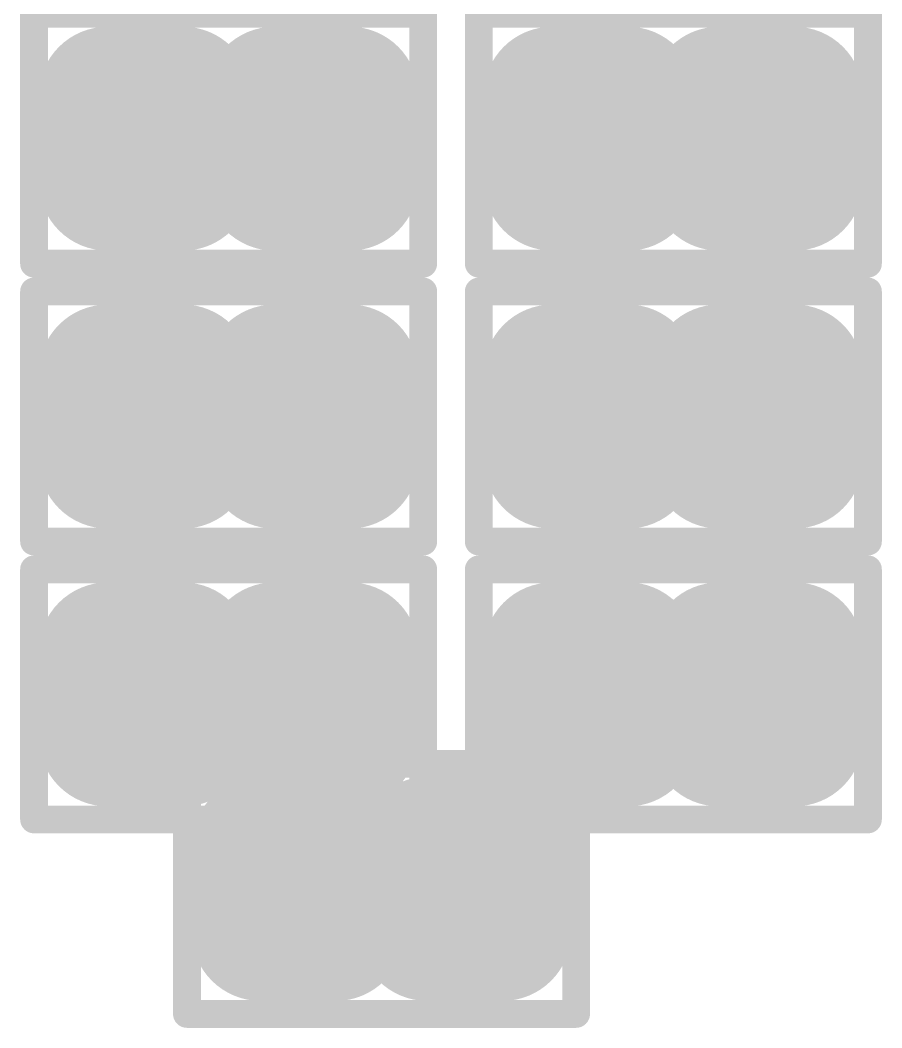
# Model space of a CAD drawing. Header units: millimetres. Extents: x 169 to 355, y 129 to 253.
# Drawn here: x 191.35 to 192.9, y 148.75 to 150.563 of the extents above; entities that cross this region are included whole.
import ezdxf

# ---------------------------------------------------------------- set-up
doc = ezdxf.new("R2010")
doc.units = ezdxf.units.MM
for name, color, linetype in [('BottomLayer', 5, 'Continuous'), ('BottomPaste', 16, 'Continuous'), ('BottomSolder', 6, 'Continuous'), ('Mechanical1', 6, 'Continuous'), ('Mechanical15', 56, 'Continuous'), ('TopLayer', 1, 'Continuous'), ('TopPaste', 8, 'Continuous'), ('TopSolder', 216, 'Continuous')]:
    doc.layers.add(name, color=color, linetype=linetype)

# ---------------------------------------------------------------- blocks, each defined once
blk = doc.blocks.new('R01005_B_456')
at = {"layer": 'BottomLayer', "const_width": 0.0225}
for points in [[(-0.2287, 0.0775, 1), (-0.2063, 0.0775, 1)], [(-0.0937, 0.0775, 1), (-0.0712, 0.0775, 1)], [(0.0712, 0.0775, 1), (0.0937, 0.0775, 1)], [(0.2063, 0.0775, 1), (0.2287, 0.0775, 1)], [(-0.2287, -0.0775, 1), (-0.2063, -0.0775, 1)], [(-0.0937, -0.0775, 1), (-0.0712, -0.0775, 1)], [(0.0712, -0.0775, 1), (0.0937, -0.0775, 1)], [(0.2063, -0.0775, 1), (0.2287, -0.0775, 1)]]:
    blk.add_lwpolyline(points, format="xyb", close=True, dxfattribs=at)
at = {"layer": 'BottomLayer'}
for points in [[(-0.0825, -0.1), (-0.0825, 0.1), (-0.2175, -0.1), (-0.2175, 0.1)], [(0.2175, -0.1), (0.2175, 0.1), (0.0825, -0.1), (0.0825, 0.1)], [(-0.06, -0.0775), (-0.06, 0.0775), (-0.24, -0.0775), (-0.24, 0.0775)], [(0.24, -0.0775), (0.24, 0.0775), (0.06, -0.0775), (0.06, 0.0775)]]:
    blk.add_solid(points, dxfattribs=at)
at = {"layer": 'BottomPaste', "const_width": 0.0225}
for points in [[(-0.2287, 0.0775, 1), (-0.2063, 0.0775, 1)], [(-0.0937, 0.0775, 1), (-0.0712, 0.0775, 1)], [(0.0712, 0.0775, 1), (0.0937, 0.0775, 1)], [(0.2063, 0.0775, 1), (0.2287, 0.0775, 1)], [(-0.2287, -0.0775, 1), (-0.2063, -0.0775, 1)], [(-0.0937, -0.0775, 1), (-0.0712, -0.0775, 1)], [(0.0712, -0.0775, 1), (0.0937, -0.0775, 1)], [(0.2063, -0.0775, 1), (0.2287, -0.0775, 1)]]:
    blk.add_lwpolyline(points, format="xyb", close=True, dxfattribs=at)
at = {"layer": 'BottomPaste'}
for points in [[(-0.0825, -0.1), (-0.0825, 0.1), (-0.2175, -0.1), (-0.2175, 0.1)], [(0.2175, -0.1), (0.2175, 0.1), (0.0825, -0.1), (0.0825, 0.1)], [(-0.06, -0.0775), (-0.06, 0.0775), (-0.24, -0.0775), (-0.24, 0.0775)], [(0.24, -0.0775), (0.24, 0.0775), (0.06, -0.0775), (0.06, 0.0775)]]:
    blk.add_solid(points, dxfattribs=at)
at = {"layer": 'BottomSolder', "const_width": 0.1241}
for points in [[(-0.2795, 0.0775, 1), (-0.1555, 0.0775, 1)], [(-0.1445, 0.0775, 1), (-0.0204, 0.0775, 1)], [(0.0204, 0.0775, 1), (0.1445, 0.0775, 1)], [(0.1555, 0.0775, 1), (0.2795, 0.0775, 1)], [(-0.2795, -0.0775, 1), (-0.1555, -0.0775, 1)], [(-0.1445, -0.0775, 1), (-0.0204, -0.0775, 1)], [(0.0204, -0.0775, 1), (0.1445, -0.0775, 1)], [(0.1555, -0.0775, 1), (0.2795, -0.0775, 1)]]:
    blk.add_lwpolyline(points, format="xyb", close=True, dxfattribs=at)
at = {"layer": 'BottomSolder'}
for points in [[(-0.0825, -0.2016), (-0.0825, 0.2016), (-0.2175, -0.2016), (-0.2175, 0.2016)], [(0.2175, -0.2016), (0.2175, 0.2016), (0.0825, -0.2016), (0.0825, 0.2016)], [(0.0416, -0.0775), (0.0416, 0.0775), (-0.3416, -0.0775), (-0.3416, 0.0775)], [(0.3416, -0.0775), (0.3416, 0.0775), (-0.0416, -0.0775), (-0.0416, 0.0775)]]:
    blk.add_solid(points, dxfattribs=at)
at = {"layer": 'Mechanical1', "const_width": 0.05}
for points in [[(-0.1999, 0.0999), (-0.1999, -0.1001)], [(0.2001, 0.0999), (-0.1999, 0.0999)], [(0.2001, 0.0999), (0.2001, -0.1001)], [(0.2001, -0.1001), (-0.1999, -0.1001)]]:
    blk.add_lwpolyline(points, dxfattribs=at)
at = {"layer": 'Mechanical1', "const_width": 0.025}
for points in [[(-0.2124, 0.0999, 1), (-0.1874, 0.0999, 1)], [(-0.2124, 0.0999, 1), (-0.1874, 0.0999, 1)], [(0.1876, 0.0999, 1), (0.2126, 0.0999, 1)], [(0.1876, 0.0999, 1), (0.2126, 0.0999, 1)], [(-0.2124, -0.1001, 1), (-0.1874, -0.1001, 1)], [(-0.2124, -0.1001, 1), (-0.1874, -0.1001, 1)], [(0.1876, -0.1001, 1), (0.2126, -0.1001, 1)], [(0.1876, -0.1001, 1), (0.2126, -0.1001, 1)]]:
    blk.add_lwpolyline(points, format="xyb", close=True, dxfattribs=at)
at = {"layer": 'Mechanical15', "const_width": 0.05}
for points in [[(-0.35, 0.225), (-0.35, -0.225)], [(0.35, 0.225), (-0.35, 0.225)], [(0.35, 0.225), (0.35, -0.225)], [(0, 0.125), (0, -0.125)], [(0.15, 0), (-0.15, 0)], [(0.35, -0.225), (-0.35, -0.225)]]:
    blk.add_lwpolyline(points, dxfattribs=at)
at = {"layer": 'Mechanical15', "const_width": 0.025}
for points in [[(-0.3625, 0.225, 1), (-0.3375, 0.225, 1)], [(-0.3625, 0.225, 1), (-0.3375, 0.225, 1)], [(0.3375, 0.225, 1), (0.3625, 0.225, 1)], [(0.3375, 0.225, 1), (0.3625, 0.225, 1)], [(-0.0125, 0.125, 1), (0.0125, 0.125, 1)], [(-0.1625, 0, 1), (-0.1375, 0, 1)], [(0.1375, 0, 1), (0.1625, 0, 1)], [(-0.0125, -0.125, 1), (0.0125, -0.125, 1)], [(-0.3625, -0.225, 1), (-0.3375, -0.225, 1)], [(-0.3625, -0.225, 1), (-0.3375, -0.225, 1)], [(0.3375, -0.225, 1), (0.3625, -0.225, 1)], [(0.3375, -0.225, 1), (0.3625, -0.225, 1)]]:
    blk.add_lwpolyline(points, format="xyb", close=True, dxfattribs=at)
blk = doc.blocks.new('R01005_B_466')
at = {"layer": 'BottomLayer', "const_width": 0.0225}
for points in [[(-0.2287, 0.0775, 1), (-0.2063, 0.0775, 1)], [(-0.0937, 0.0775, 1), (-0.0712, 0.0775, 1)], [(0.0712, 0.0775, 1), (0.0937, 0.0775, 1)], [(0.2063, 0.0775, 1), (0.2287, 0.0775, 1)], [(-0.2287, -0.0775, 1), (-0.2063, -0.0775, 1)], [(-0.0937, -0.0775, 1), (-0.0712, -0.0775, 1)], [(0.0712, -0.0775, 1), (0.0937, -0.0775, 1)], [(0.2063, -0.0775, 1), (0.2287, -0.0775, 1)]]:
    blk.add_lwpolyline(points, format="xyb", close=True, dxfattribs=at)
at = {"layer": 'BottomLayer'}
for points in [[(-0.0825, -0.1), (-0.0825, 0.1), (-0.2175, -0.1), (-0.2175, 0.1)], [(0.2175, -0.1), (0.2175, 0.1), (0.0825, -0.1), (0.0825, 0.1)], [(-0.06, -0.0775), (-0.06, 0.0775), (-0.24, -0.0775), (-0.24, 0.0775)], [(0.24, -0.0775), (0.24, 0.0775), (0.06, -0.0775), (0.06, 0.0775)]]:
    blk.add_solid(points, dxfattribs=at)
at = {"layer": 'BottomPaste', "const_width": 0.0225}
for points in [[(-0.2287, 0.0775, 1), (-0.2063, 0.0775, 1)], [(-0.0937, 0.0775, 1), (-0.0712, 0.0775, 1)], [(0.0712, 0.0775, 1), (0.0937, 0.0775, 1)], [(0.2063, 0.0775, 1), (0.2287, 0.0775, 1)], [(-0.2287, -0.0775, 1), (-0.2063, -0.0775, 1)], [(-0.0937, -0.0775, 1), (-0.0712, -0.0775, 1)], [(0.0712, -0.0775, 1), (0.0937, -0.0775, 1)], [(0.2063, -0.0775, 1), (0.2287, -0.0775, 1)]]:
    blk.add_lwpolyline(points, format="xyb", close=True, dxfattribs=at)
at = {"layer": 'BottomPaste'}
for points in [[(-0.0825, -0.1), (-0.0825, 0.1), (-0.2175, -0.1), (-0.2175, 0.1)], [(0.2175, -0.1), (0.2175, 0.1), (0.0825, -0.1), (0.0825, 0.1)], [(-0.06, -0.0775), (-0.06, 0.0775), (-0.24, -0.0775), (-0.24, 0.0775)], [(0.24, -0.0775), (0.24, 0.0775), (0.06, -0.0775), (0.06, 0.0775)]]:
    blk.add_solid(points, dxfattribs=at)
at = {"layer": 'BottomSolder', "const_width": 0.1241}
for points in [[(-0.2795, 0.0775, 1), (-0.1555, 0.0775, 1)], [(-0.1445, 0.0775, 1), (-0.0204, 0.0775, 1)], [(0.0204, 0.0775, 1), (0.1445, 0.0775, 1)], [(0.1555, 0.0775, 1), (0.2795, 0.0775, 1)], [(-0.2795, -0.0775, 1), (-0.1555, -0.0775, 1)], [(-0.1445, -0.0775, 1), (-0.0204, -0.0775, 1)], [(0.0204, -0.0775, 1), (0.1445, -0.0775, 1)], [(0.1555, -0.0775, 1), (0.2795, -0.0775, 1)]]:
    blk.add_lwpolyline(points, format="xyb", close=True, dxfattribs=at)
at = {"layer": 'BottomSolder'}
for points in [[(-0.0825, -0.2016), (-0.0825, 0.2016), (-0.2175, -0.2016), (-0.2175, 0.2016)], [(0.2175, -0.2016), (0.2175, 0.2016), (0.0825, -0.2016), (0.0825, 0.2016)], [(0.0416, -0.0775), (0.0416, 0.0775), (-0.3416, -0.0775), (-0.3416, 0.0775)], [(0.3416, -0.0775), (0.3416, 0.0775), (-0.0416, -0.0775), (-0.0416, 0.0775)]]:
    blk.add_solid(points, dxfattribs=at)
at = {"layer": 'Mechanical1', "const_width": 0.05}
for points in [[(-0.1999, 0.0999), (-0.1999, -0.1001)], [(0.2001, 0.0999), (-0.1999, 0.0999)], [(0.2001, 0.0999), (0.2001, -0.1001)], [(0.2001, -0.1001), (-0.1999, -0.1001)]]:
    blk.add_lwpolyline(points, dxfattribs=at)
at = {"layer": 'Mechanical1', "const_width": 0.025}
for points in [[(-0.2124, 0.0999, 1), (-0.1874, 0.0999, 1)], [(-0.2124, 0.0999, 1), (-0.1874, 0.0999, 1)], [(0.1876, 0.0999, 1), (0.2126, 0.0999, 1)], [(0.1876, 0.0999, 1), (0.2126, 0.0999, 1)], [(-0.2124, -0.1001, 1), (-0.1874, -0.1001, 1)], [(-0.2124, -0.1001, 1), (-0.1874, -0.1001, 1)], [(0.1876, -0.1001, 1), (0.2126, -0.1001, 1)], [(0.1876, -0.1001, 1), (0.2126, -0.1001, 1)]]:
    blk.add_lwpolyline(points, format="xyb", close=True, dxfattribs=at)
at = {"layer": 'Mechanical15', "const_width": 0.05}
for points in [[(-0.35, 0.225), (-0.35, -0.225)], [(0.35, 0.225), (-0.35, 0.225)], [(0.35, 0.225), (0.35, -0.225)], [(0, 0.125), (0, -0.125)], [(0.15, 0), (-0.15, 0)], [(0.35, -0.225), (-0.35, -0.225)]]:
    blk.add_lwpolyline(points, dxfattribs=at)
at = {"layer": 'Mechanical15', "const_width": 0.025}
for points in [[(-0.3625, 0.225, 1), (-0.3375, 0.225, 1)], [(-0.3625, 0.225, 1), (-0.3375, 0.225, 1)], [(0.3375, 0.225, 1), (0.3625, 0.225, 1)], [(0.3375, 0.225, 1), (0.3625, 0.225, 1)], [(-0.0125, 0.125, 1), (0.0125, 0.125, 1)], [(-0.1625, 0, 1), (-0.1375, 0, 1)], [(0.1375, 0, 1), (0.1625, 0, 1)], [(-0.0125, -0.125, 1), (0.0125, -0.125, 1)], [(-0.3625, -0.225, 1), (-0.3375, -0.225, 1)], [(-0.3625, -0.225, 1), (-0.3375, -0.225, 1)], [(0.3375, -0.225, 1), (0.3625, -0.225, 1)], [(0.3375, -0.225, 1), (0.3625, -0.225, 1)]]:
    blk.add_lwpolyline(points, format="xyb", close=True, dxfattribs=at)
blk = doc.blocks.new('R01005_B_473')
at = {"layer": 'BottomLayer', "const_width": 0.0225}
for points in [[(-0.2287, 0.0775, 1), (-0.2063, 0.0775, 1)], [(-0.0937, 0.0775, 1), (-0.0712, 0.0775, 1)], [(0.0712, 0.0775, 1), (0.0937, 0.0775, 1)], [(0.2063, 0.0775, 1), (0.2287, 0.0775, 1)], [(-0.2287, -0.0775, 1), (-0.2063, -0.0775, 1)], [(-0.0937, -0.0775, 1), (-0.0712, -0.0775, 1)], [(0.0712, -0.0775, 1), (0.0937, -0.0775, 1)], [(0.2063, -0.0775, 1), (0.2287, -0.0775, 1)]]:
    blk.add_lwpolyline(points, format="xyb", close=True, dxfattribs=at)
at = {"layer": 'BottomLayer'}
for points in [[(-0.0825, -0.1), (-0.0825, 0.1), (-0.2175, -0.1), (-0.2175, 0.1)], [(0.2175, -0.1), (0.2175, 0.1), (0.0825, -0.1), (0.0825, 0.1)], [(-0.06, -0.0775), (-0.06, 0.0775), (-0.24, -0.0775), (-0.24, 0.0775)], [(0.24, -0.0775), (0.24, 0.0775), (0.06, -0.0775), (0.06, 0.0775)]]:
    blk.add_solid(points, dxfattribs=at)
at = {"layer": 'BottomPaste', "const_width": 0.0225}
for points in [[(-0.2287, 0.0775, 1), (-0.2063, 0.0775, 1)], [(-0.0937, 0.0775, 1), (-0.0712, 0.0775, 1)], [(0.0712, 0.0775, 1), (0.0937, 0.0775, 1)], [(0.2063, 0.0775, 1), (0.2287, 0.0775, 1)], [(-0.2287, -0.0775, 1), (-0.2063, -0.0775, 1)], [(-0.0937, -0.0775, 1), (-0.0712, -0.0775, 1)], [(0.0712, -0.0775, 1), (0.0937, -0.0775, 1)], [(0.2063, -0.0775, 1), (0.2287, -0.0775, 1)]]:
    blk.add_lwpolyline(points, format="xyb", close=True, dxfattribs=at)
at = {"layer": 'BottomPaste'}
for points in [[(-0.0825, -0.1), (-0.0825, 0.1), (-0.2175, -0.1), (-0.2175, 0.1)], [(0.2175, -0.1), (0.2175, 0.1), (0.0825, -0.1), (0.0825, 0.1)], [(-0.06, -0.0775), (-0.06, 0.0775), (-0.24, -0.0775), (-0.24, 0.0775)], [(0.24, -0.0775), (0.24, 0.0775), (0.06, -0.0775), (0.06, 0.0775)]]:
    blk.add_solid(points, dxfattribs=at)
at = {"layer": 'BottomSolder', "const_width": 0.1241}
for points in [[(-0.2795, 0.0775, 1), (-0.1555, 0.0775, 1)], [(-0.1445, 0.0775, 1), (-0.0204, 0.0775, 1)], [(0.0204, 0.0775, 1), (0.1445, 0.0775, 1)], [(0.1555, 0.0775, 1), (0.2795, 0.0775, 1)], [(-0.2795, -0.0775, 1), (-0.1555, -0.0775, 1)], [(-0.1445, -0.0775, 1), (-0.0204, -0.0775, 1)], [(0.0204, -0.0775, 1), (0.1445, -0.0775, 1)], [(0.1555, -0.0775, 1), (0.2795, -0.0775, 1)]]:
    blk.add_lwpolyline(points, format="xyb", close=True, dxfattribs=at)
at = {"layer": 'BottomSolder'}
for points in [[(-0.0825, -0.2016), (-0.0825, 0.2016), (-0.2175, -0.2016), (-0.2175, 0.2016)], [(0.2175, -0.2016), (0.2175, 0.2016), (0.0825, -0.2016), (0.0825, 0.2016)], [(0.0416, -0.0775), (0.0416, 0.0775), (-0.3416, -0.0775), (-0.3416, 0.0775)], [(0.3416, -0.0775), (0.3416, 0.0775), (-0.0416, -0.0775), (-0.0416, 0.0775)]]:
    blk.add_solid(points, dxfattribs=at)
at = {"layer": 'Mechanical1', "const_width": 0.05}
for points in [[(-0.1999, 0.0999), (-0.1999, -0.1001)], [(0.2001, 0.0999), (-0.1999, 0.0999)], [(0.2001, 0.0999), (0.2001, -0.1001)], [(0.2001, -0.1001), (-0.1999, -0.1001)]]:
    blk.add_lwpolyline(points, dxfattribs=at)
at = {"layer": 'Mechanical1', "const_width": 0.025}
for points in [[(-0.2124, 0.0999, 1), (-0.1874, 0.0999, 1)], [(-0.2124, 0.0999, 1), (-0.1874, 0.0999, 1)], [(0.1876, 0.0999, 1), (0.2126, 0.0999, 1)], [(0.1876, 0.0999, 1), (0.2126, 0.0999, 1)], [(-0.2124, -0.1001, 1), (-0.1874, -0.1001, 1)], [(-0.2124, -0.1001, 1), (-0.1874, -0.1001, 1)], [(0.1876, -0.1001, 1), (0.2126, -0.1001, 1)], [(0.1876, -0.1001, 1), (0.2126, -0.1001, 1)]]:
    blk.add_lwpolyline(points, format="xyb", close=True, dxfattribs=at)
at = {"layer": 'Mechanical15', "const_width": 0.05}
for points in [[(-0.35, 0.225), (-0.35, -0.225)], [(0.35, 0.225), (-0.35, 0.225)], [(0.35, 0.225), (0.35, -0.225)], [(0, 0.125), (0, -0.125)], [(0.15, 0), (-0.15, 0)], [(0.35, -0.225), (-0.35, -0.225)]]:
    blk.add_lwpolyline(points, dxfattribs=at)
at = {"layer": 'Mechanical15', "const_width": 0.025}
for points in [[(-0.3625, 0.225, 1), (-0.3375, 0.225, 1)], [(-0.3625, 0.225, 1), (-0.3375, 0.225, 1)], [(0.3375, 0.225, 1), (0.3625, 0.225, 1)], [(0.3375, 0.225, 1), (0.3625, 0.225, 1)], [(-0.0125, 0.125, 1), (0.0125, 0.125, 1)], [(-0.1625, 0, 1), (-0.1375, 0, 1)], [(0.1375, 0, 1), (0.1625, 0, 1)], [(-0.0125, -0.125, 1), (0.0125, -0.125, 1)], [(-0.3625, -0.225, 1), (-0.3375, -0.225, 1)], [(-0.3625, -0.225, 1), (-0.3375, -0.225, 1)], [(0.3375, -0.225, 1), (0.3625, -0.225, 1)], [(0.3375, -0.225, 1), (0.3625, -0.225, 1)]]:
    blk.add_lwpolyline(points, format="xyb", close=True, dxfattribs=at)
blk = doc.blocks.new('R01005_B_474')
at = {"layer": 'BottomLayer', "const_width": 0.0225}
for points in [[(-0.2287, 0.0775, 1), (-0.2063, 0.0775, 1)], [(-0.0937, 0.0775, 1), (-0.0712, 0.0775, 1)], [(0.0712, 0.0775, 1), (0.0937, 0.0775, 1)], [(0.2063, 0.0775, 1), (0.2287, 0.0775, 1)], [(-0.2287, -0.0775, 1), (-0.2063, -0.0775, 1)], [(-0.0937, -0.0775, 1), (-0.0712, -0.0775, 1)], [(0.0712, -0.0775, 1), (0.0937, -0.0775, 1)], [(0.2063, -0.0775, 1), (0.2287, -0.0775, 1)]]:
    blk.add_lwpolyline(points, format="xyb", close=True, dxfattribs=at)
at = {"layer": 'BottomLayer'}
for points in [[(-0.0825, -0.1), (-0.0825, 0.1), (-0.2175, -0.1), (-0.2175, 0.1)], [(0.2175, -0.1), (0.2175, 0.1), (0.0825, -0.1), (0.0825, 0.1)], [(-0.06, -0.0775), (-0.06, 0.0775), (-0.24, -0.0775), (-0.24, 0.0775)], [(0.24, -0.0775), (0.24, 0.0775), (0.06, -0.0775), (0.06, 0.0775)]]:
    blk.add_solid(points, dxfattribs=at)
at = {"layer": 'BottomPaste', "const_width": 0.0225}
for points in [[(-0.2287, 0.0775, 1), (-0.2063, 0.0775, 1)], [(-0.0937, 0.0775, 1), (-0.0712, 0.0775, 1)], [(0.0712, 0.0775, 1), (0.0937, 0.0775, 1)], [(0.2063, 0.0775, 1), (0.2287, 0.0775, 1)], [(-0.2287, -0.0775, 1), (-0.2063, -0.0775, 1)], [(-0.0937, -0.0775, 1), (-0.0712, -0.0775, 1)], [(0.0712, -0.0775, 1), (0.0937, -0.0775, 1)], [(0.2063, -0.0775, 1), (0.2287, -0.0775, 1)]]:
    blk.add_lwpolyline(points, format="xyb", close=True, dxfattribs=at)
at = {"layer": 'BottomPaste'}
for points in [[(-0.0825, -0.1), (-0.0825, 0.1), (-0.2175, -0.1), (-0.2175, 0.1)], [(0.2175, -0.1), (0.2175, 0.1), (0.0825, -0.1), (0.0825, 0.1)], [(-0.06, -0.0775), (-0.06, 0.0775), (-0.24, -0.0775), (-0.24, 0.0775)], [(0.24, -0.0775), (0.24, 0.0775), (0.06, -0.0775), (0.06, 0.0775)]]:
    blk.add_solid(points, dxfattribs=at)
at = {"layer": 'BottomSolder', "const_width": 0.1241}
for points in [[(-0.2795, 0.0775, 1), (-0.1555, 0.0775, 1)], [(-0.1445, 0.0775, 1), (-0.0204, 0.0775, 1)], [(0.0204, 0.0775, 1), (0.1445, 0.0775, 1)], [(0.1555, 0.0775, 1), (0.2795, 0.0775, 1)], [(-0.2795, -0.0775, 1), (-0.1555, -0.0775, 1)], [(-0.1445, -0.0775, 1), (-0.0204, -0.0775, 1)], [(0.0204, -0.0775, 1), (0.1445, -0.0775, 1)], [(0.1555, -0.0775, 1), (0.2795, -0.0775, 1)]]:
    blk.add_lwpolyline(points, format="xyb", close=True, dxfattribs=at)
at = {"layer": 'BottomSolder'}
for points in [[(-0.0825, -0.2016), (-0.0825, 0.2016), (-0.2175, -0.2016), (-0.2175, 0.2016)], [(0.2175, -0.2016), (0.2175, 0.2016), (0.0825, -0.2016), (0.0825, 0.2016)], [(0.0416, -0.0775), (0.0416, 0.0775), (-0.3416, -0.0775), (-0.3416, 0.0775)], [(0.3416, -0.0775), (0.3416, 0.0775), (-0.0416, -0.0775), (-0.0416, 0.0775)]]:
    blk.add_solid(points, dxfattribs=at)
at = {"layer": 'Mechanical1', "const_width": 0.05}
for points in [[(-0.1999, 0.0999), (-0.1999, -0.1001)], [(0.2001, 0.0999), (-0.1999, 0.0999)], [(0.2001, 0.0999), (0.2001, -0.1001)], [(0.2001, -0.1001), (-0.1999, -0.1001)]]:
    blk.add_lwpolyline(points, dxfattribs=at)
at = {"layer": 'Mechanical1', "const_width": 0.025}
for points in [[(-0.2124, 0.0999, 1), (-0.1874, 0.0999, 1)], [(-0.2124, 0.0999, 1), (-0.1874, 0.0999, 1)], [(0.1876, 0.0999, 1), (0.2126, 0.0999, 1)], [(0.1876, 0.0999, 1), (0.2126, 0.0999, 1)], [(-0.2124, -0.1001, 1), (-0.1874, -0.1001, 1)], [(-0.2124, -0.1001, 1), (-0.1874, -0.1001, 1)], [(0.1876, -0.1001, 1), (0.2126, -0.1001, 1)], [(0.1876, -0.1001, 1), (0.2126, -0.1001, 1)]]:
    blk.add_lwpolyline(points, format="xyb", close=True, dxfattribs=at)
at = {"layer": 'Mechanical15', "const_width": 0.05}
for points in [[(-0.35, 0.225), (-0.35, -0.225)], [(0.35, 0.225), (-0.35, 0.225)], [(0.35, 0.225), (0.35, -0.225)], [(0, 0.125), (0, -0.125)], [(0.15, 0), (-0.15, 0)], [(0.35, -0.225), (-0.35, -0.225)]]:
    blk.add_lwpolyline(points, dxfattribs=at)
at = {"layer": 'Mechanical15', "const_width": 0.025}
for points in [[(-0.3625, 0.225, 1), (-0.3375, 0.225, 1)], [(-0.3625, 0.225, 1), (-0.3375, 0.225, 1)], [(0.3375, 0.225, 1), (0.3625, 0.225, 1)], [(0.3375, 0.225, 1), (0.3625, 0.225, 1)], [(-0.0125, 0.125, 1), (0.0125, 0.125, 1)], [(-0.1625, 0, 1), (-0.1375, 0, 1)], [(0.1375, 0, 1), (0.1625, 0, 1)], [(-0.0125, -0.125, 1), (0.0125, -0.125, 1)], [(-0.3625, -0.225, 1), (-0.3375, -0.225, 1)], [(-0.3625, -0.225, 1), (-0.3375, -0.225, 1)], [(0.3375, -0.225, 1), (0.3625, -0.225, 1)], [(0.3375, -0.225, 1), (0.3625, -0.225, 1)]]:
    blk.add_lwpolyline(points, format="xyb", close=True, dxfattribs=at)
blk = doc.blocks.new('R01005_B_484')
at = {"layer": 'BottomLayer', "const_width": 0.0225}
for points in [[(-0.2287, 0.0775, 1), (-0.2063, 0.0775, 1)], [(-0.0937, 0.0775, 1), (-0.0712, 0.0775, 1)], [(0.0712, 0.0775, 1), (0.0937, 0.0775, 1)], [(0.2063, 0.0775, 1), (0.2287, 0.0775, 1)], [(-0.2287, -0.0775, 1), (-0.2063, -0.0775, 1)], [(-0.0937, -0.0775, 1), (-0.0712, -0.0775, 1)], [(0.0712, -0.0775, 1), (0.0937, -0.0775, 1)], [(0.2063, -0.0775, 1), (0.2287, -0.0775, 1)]]:
    blk.add_lwpolyline(points, format="xyb", close=True, dxfattribs=at)
at = {"layer": 'BottomLayer'}
for points in [[(-0.0825, -0.1), (-0.0825, 0.1), (-0.2175, -0.1), (-0.2175, 0.1)], [(0.2175, -0.1), (0.2175, 0.1), (0.0825, -0.1), (0.0825, 0.1)], [(-0.06, -0.0775), (-0.06, 0.0775), (-0.24, -0.0775), (-0.24, 0.0775)], [(0.24, -0.0775), (0.24, 0.0775), (0.06, -0.0775), (0.06, 0.0775)]]:
    blk.add_solid(points, dxfattribs=at)
at = {"layer": 'BottomPaste', "const_width": 0.0225}
for points in [[(-0.2287, 0.0775, 1), (-0.2063, 0.0775, 1)], [(-0.0937, 0.0775, 1), (-0.0712, 0.0775, 1)], [(0.0712, 0.0775, 1), (0.0937, 0.0775, 1)], [(0.2063, 0.0775, 1), (0.2287, 0.0775, 1)], [(-0.2287, -0.0775, 1), (-0.2063, -0.0775, 1)], [(-0.0937, -0.0775, 1), (-0.0712, -0.0775, 1)], [(0.0712, -0.0775, 1), (0.0937, -0.0775, 1)], [(0.2063, -0.0775, 1), (0.2287, -0.0775, 1)]]:
    blk.add_lwpolyline(points, format="xyb", close=True, dxfattribs=at)
at = {"layer": 'BottomPaste'}
for points in [[(-0.0825, -0.1), (-0.0825, 0.1), (-0.2175, -0.1), (-0.2175, 0.1)], [(0.2175, -0.1), (0.2175, 0.1), (0.0825, -0.1), (0.0825, 0.1)], [(-0.06, -0.0775), (-0.06, 0.0775), (-0.24, -0.0775), (-0.24, 0.0775)], [(0.24, -0.0775), (0.24, 0.0775), (0.06, -0.0775), (0.06, 0.0775)]]:
    blk.add_solid(points, dxfattribs=at)
at = {"layer": 'BottomSolder', "const_width": 0.1241}
for points in [[(-0.2795, 0.0775, 1), (-0.1555, 0.0775, 1)], [(-0.1445, 0.0775, 1), (-0.0204, 0.0775, 1)], [(0.0204, 0.0775, 1), (0.1445, 0.0775, 1)], [(0.1555, 0.0775, 1), (0.2795, 0.0775, 1)], [(-0.2795, -0.0775, 1), (-0.1555, -0.0775, 1)], [(-0.1445, -0.0775, 1), (-0.0204, -0.0775, 1)], [(0.0204, -0.0775, 1), (0.1445, -0.0775, 1)], [(0.1555, -0.0775, 1), (0.2795, -0.0775, 1)]]:
    blk.add_lwpolyline(points, format="xyb", close=True, dxfattribs=at)
at = {"layer": 'BottomSolder'}
for points in [[(-0.0825, -0.2016), (-0.0825, 0.2016), (-0.2175, -0.2016), (-0.2175, 0.2016)], [(0.2175, -0.2016), (0.2175, 0.2016), (0.0825, -0.2016), (0.0825, 0.2016)], [(0.0416, -0.0775), (0.0416, 0.0775), (-0.3416, -0.0775), (-0.3416, 0.0775)], [(0.3416, -0.0775), (0.3416, 0.0775), (-0.0416, -0.0775), (-0.0416, 0.0775)]]:
    blk.add_solid(points, dxfattribs=at)
at = {"layer": 'Mechanical1', "const_width": 0.05}
for points in [[(-0.1999, 0.0999), (-0.1999, -0.1001)], [(0.2001, 0.0999), (-0.1999, 0.0999)], [(0.2001, 0.0999), (0.2001, -0.1001)], [(0.2001, -0.1001), (-0.1999, -0.1001)]]:
    blk.add_lwpolyline(points, dxfattribs=at)
at = {"layer": 'Mechanical1', "const_width": 0.025}
for points in [[(-0.2124, 0.0999, 1), (-0.1874, 0.0999, 1)], [(-0.2124, 0.0999, 1), (-0.1874, 0.0999, 1)], [(0.1876, 0.0999, 1), (0.2126, 0.0999, 1)], [(0.1876, 0.0999, 1), (0.2126, 0.0999, 1)], [(-0.2124, -0.1001, 1), (-0.1874, -0.1001, 1)], [(-0.2124, -0.1001, 1), (-0.1874, -0.1001, 1)], [(0.1876, -0.1001, 1), (0.2126, -0.1001, 1)], [(0.1876, -0.1001, 1), (0.2126, -0.1001, 1)]]:
    blk.add_lwpolyline(points, format="xyb", close=True, dxfattribs=at)
at = {"layer": 'Mechanical15', "const_width": 0.05}
for points in [[(-0.35, 0.225), (-0.35, -0.225)], [(0.35, 0.225), (-0.35, 0.225)], [(0.35, 0.225), (0.35, -0.225)], [(0, 0.125), (0, -0.125)], [(0.15, 0), (-0.15, 0)], [(0.35, -0.225), (-0.35, -0.225)]]:
    blk.add_lwpolyline(points, dxfattribs=at)
at = {"layer": 'Mechanical15', "const_width": 0.025}
for points in [[(-0.3625, 0.225, 1), (-0.3375, 0.225, 1)], [(-0.3625, 0.225, 1), (-0.3375, 0.225, 1)], [(0.3375, 0.225, 1), (0.3625, 0.225, 1)], [(0.3375, 0.225, 1), (0.3625, 0.225, 1)], [(-0.0125, 0.125, 1), (0.0125, 0.125, 1)], [(-0.1625, 0, 1), (-0.1375, 0, 1)], [(0.1375, 0, 1), (0.1625, 0, 1)], [(-0.0125, -0.125, 1), (0.0125, -0.125, 1)], [(-0.3625, -0.225, 1), (-0.3375, -0.225, 1)], [(-0.3625, -0.225, 1), (-0.3375, -0.225, 1)], [(0.3375, -0.225, 1), (0.3625, -0.225, 1)], [(0.3375, -0.225, 1), (0.3625, -0.225, 1)]]:
    blk.add_lwpolyline(points, format="xyb", close=True, dxfattribs=at)
blk = doc.blocks.new('R01005_B_485')
at = {"layer": 'BottomLayer', "const_width": 0.0225}
for points in [[(-0.2287, 0.0775, 1), (-0.2063, 0.0775, 1)], [(-0.0937, 0.0775, 1), (-0.0712, 0.0775, 1)], [(0.0712, 0.0775, 1), (0.0937, 0.0775, 1)], [(0.2063, 0.0775, 1), (0.2287, 0.0775, 1)], [(-0.2287, -0.0775, 1), (-0.2063, -0.0775, 1)], [(-0.0937, -0.0775, 1), (-0.0712, -0.0775, 1)], [(0.0712, -0.0775, 1), (0.0937, -0.0775, 1)], [(0.2063, -0.0775, 1), (0.2287, -0.0775, 1)]]:
    blk.add_lwpolyline(points, format="xyb", close=True, dxfattribs=at)
at = {"layer": 'BottomLayer'}
for points in [[(-0.0825, -0.1), (-0.0825, 0.1), (-0.2175, -0.1), (-0.2175, 0.1)], [(0.2175, -0.1), (0.2175, 0.1), (0.0825, -0.1), (0.0825, 0.1)], [(-0.06, -0.0775), (-0.06, 0.0775), (-0.24, -0.0775), (-0.24, 0.0775)], [(0.24, -0.0775), (0.24, 0.0775), (0.06, -0.0775), (0.06, 0.0775)]]:
    blk.add_solid(points, dxfattribs=at)
at = {"layer": 'BottomPaste', "const_width": 0.0225}
for points in [[(-0.2287, 0.0775, 1), (-0.2063, 0.0775, 1)], [(-0.0937, 0.0775, 1), (-0.0712, 0.0775, 1)], [(0.0712, 0.0775, 1), (0.0937, 0.0775, 1)], [(0.2063, 0.0775, 1), (0.2287, 0.0775, 1)], [(-0.2287, -0.0775, 1), (-0.2063, -0.0775, 1)], [(-0.0937, -0.0775, 1), (-0.0712, -0.0775, 1)], [(0.0712, -0.0775, 1), (0.0937, -0.0775, 1)], [(0.2063, -0.0775, 1), (0.2287, -0.0775, 1)]]:
    blk.add_lwpolyline(points, format="xyb", close=True, dxfattribs=at)
at = {"layer": 'BottomPaste'}
for points in [[(-0.0825, -0.1), (-0.0825, 0.1), (-0.2175, -0.1), (-0.2175, 0.1)], [(0.2175, -0.1), (0.2175, 0.1), (0.0825, -0.1), (0.0825, 0.1)], [(-0.06, -0.0775), (-0.06, 0.0775), (-0.24, -0.0775), (-0.24, 0.0775)], [(0.24, -0.0775), (0.24, 0.0775), (0.06, -0.0775), (0.06, 0.0775)]]:
    blk.add_solid(points, dxfattribs=at)
at = {"layer": 'BottomSolder', "const_width": 0.1241}
for points in [[(-0.2795, 0.0775, 1), (-0.1555, 0.0775, 1)], [(-0.1445, 0.0775, 1), (-0.0204, 0.0775, 1)], [(0.0204, 0.0775, 1), (0.1445, 0.0775, 1)], [(0.1555, 0.0775, 1), (0.2795, 0.0775, 1)], [(-0.2795, -0.0775, 1), (-0.1555, -0.0775, 1)], [(-0.1445, -0.0775, 1), (-0.0204, -0.0775, 1)], [(0.0204, -0.0775, 1), (0.1445, -0.0775, 1)], [(0.1555, -0.0775, 1), (0.2795, -0.0775, 1)]]:
    blk.add_lwpolyline(points, format="xyb", close=True, dxfattribs=at)
at = {"layer": 'BottomSolder'}
for points in [[(-0.0825, -0.2016), (-0.0825, 0.2016), (-0.2175, -0.2016), (-0.2175, 0.2016)], [(0.2175, -0.2016), (0.2175, 0.2016), (0.0825, -0.2016), (0.0825, 0.2016)], [(0.0416, -0.0775), (0.0416, 0.0775), (-0.3416, -0.0775), (-0.3416, 0.0775)], [(0.3416, -0.0775), (0.3416, 0.0775), (-0.0416, -0.0775), (-0.0416, 0.0775)]]:
    blk.add_solid(points, dxfattribs=at)
at = {"layer": 'Mechanical1', "const_width": 0.05}
for points in [[(-0.1999, 0.0999), (-0.1999, -0.1001)], [(0.2001, 0.0999), (-0.1999, 0.0999)], [(0.2001, 0.0999), (0.2001, -0.1001)], [(0.2001, -0.1001), (-0.1999, -0.1001)]]:
    blk.add_lwpolyline(points, dxfattribs=at)
at = {"layer": 'Mechanical1', "const_width": 0.025}
for points in [[(-0.2124, 0.0999, 1), (-0.1874, 0.0999, 1)], [(-0.2124, 0.0999, 1), (-0.1874, 0.0999, 1)], [(0.1876, 0.0999, 1), (0.2126, 0.0999, 1)], [(0.1876, 0.0999, 1), (0.2126, 0.0999, 1)], [(-0.2124, -0.1001, 1), (-0.1874, -0.1001, 1)], [(-0.2124, -0.1001, 1), (-0.1874, -0.1001, 1)], [(0.1876, -0.1001, 1), (0.2126, -0.1001, 1)], [(0.1876, -0.1001, 1), (0.2126, -0.1001, 1)]]:
    blk.add_lwpolyline(points, format="xyb", close=True, dxfattribs=at)
at = {"layer": 'Mechanical15', "const_width": 0.05}
for points in [[(-0.35, 0.225), (-0.35, -0.225)], [(0.35, 0.225), (-0.35, 0.225)], [(0.35, 0.225), (0.35, -0.225)], [(0, 0.125), (0, -0.125)], [(0.15, 0), (-0.15, 0)], [(0.35, -0.225), (-0.35, -0.225)]]:
    blk.add_lwpolyline(points, dxfattribs=at)
at = {"layer": 'Mechanical15', "const_width": 0.025}
for points in [[(-0.3625, 0.225, 1), (-0.3375, 0.225, 1)], [(-0.3625, 0.225, 1), (-0.3375, 0.225, 1)], [(0.3375, 0.225, 1), (0.3625, 0.225, 1)], [(0.3375, 0.225, 1), (0.3625, 0.225, 1)], [(-0.0125, 0.125, 1), (0.0125, 0.125, 1)], [(-0.1625, 0, 1), (-0.1375, 0, 1)], [(0.1375, 0, 1), (0.1625, 0, 1)], [(-0.0125, -0.125, 1), (0.0125, -0.125, 1)], [(-0.3625, -0.225, 1), (-0.3375, -0.225, 1)], [(-0.3625, -0.225, 1), (-0.3375, -0.225, 1)], [(0.3375, -0.225, 1), (0.3625, -0.225, 1)], [(0.3375, -0.225, 1), (0.3625, -0.225, 1)]]:
    blk.add_lwpolyline(points, format="xyb", close=True, dxfattribs=at)
blk = doc.blocks.new('R01005_1596')
at = {"layer": 'Mechanical1', "const_width": 0.05}
for points in [[(0.2001, 0.1001), (-0.1999, 0.1001)], [(-0.1999, 0.1001), (-0.1999, -0.0999)], [(0.2001, 0.1001), (0.2001, -0.0999)], [(0.2001, -0.0999), (-0.1999, -0.0999)]]:
    blk.add_lwpolyline(points, dxfattribs=at)
at = {"layer": 'Mechanical1', "const_width": 0.025}
for points in [[(-0.2124, 0.1001, 1), (-0.1874, 0.1001, 1)], [(-0.2124, 0.1001, 1), (-0.1874, 0.1001, 1)], [(0.1876, 0.1001, 1), (0.2126, 0.1001, 1)], [(0.1876, 0.1001, 1), (0.2126, 0.1001, 1)], [(-0.2124, -0.0999, 1), (-0.1874, -0.0999, 1)], [(-0.2124, -0.0999, 1), (-0.1874, -0.0999, 1)], [(0.1876, -0.0999, 1), (0.2126, -0.0999, 1)], [(0.1876, -0.0999, 1), (0.2126, -0.0999, 1)]]:
    blk.add_lwpolyline(points, format="xyb", close=True, dxfattribs=at)
at = {"layer": 'Mechanical15', "const_width": 0.05}
for points in [[(0.35, 0.225), (-0.35, 0.225)], [(-0.35, 0.225), (-0.35, -0.225)], [(0.35, 0.225), (0.35, -0.225)], [(0, 0.125), (0, -0.125)], [(0.15, 0), (-0.15, 0)], [(0.35, -0.225), (-0.35, -0.225)]]:
    blk.add_lwpolyline(points, dxfattribs=at)
at = {"layer": 'Mechanical15', "const_width": 0.025}
for points in [[(-0.3625, 0.225, 1), (-0.3375, 0.225, 1)], [(-0.3625, 0.225, 1), (-0.3375, 0.225, 1)], [(0.3375, 0.225, 1), (0.3625, 0.225, 1)], [(0.3375, 0.225, 1), (0.3625, 0.225, 1)], [(-0.0125, 0.125, 1), (0.0125, 0.125, 1)], [(-0.1625, 0, 1), (-0.1375, 0, 1)], [(0.1375, 0, 1), (0.1625, 0, 1)], [(-0.0125, -0.125, 1), (0.0125, -0.125, 1)], [(-0.3625, -0.225, 1), (-0.3375, -0.225, 1)], [(-0.3625, -0.225, 1), (-0.3375, -0.225, 1)], [(0.3375, -0.225, 1), (0.3625, -0.225, 1)], [(0.3375, -0.225, 1), (0.3625, -0.225, 1)]]:
    blk.add_lwpolyline(points, format="xyb", close=True, dxfattribs=at)
at = {"layer": 'TopLayer', "const_width": 0.0225}
for points in [[(-0.2287, 0.0775, 1), (-0.2063, 0.0775, 1)], [(-0.0937, 0.0775, 1), (-0.0712, 0.0775, 1)], [(0.0712, 0.0775, 1), (0.0937, 0.0775, 1)], [(0.2063, 0.0775, 1), (0.2287, 0.0775, 1)], [(-0.2287, -0.0775, 1), (-0.2063, -0.0775, 1)], [(-0.0937, -0.0775, 1), (-0.0712, -0.0775, 1)], [(0.0712, -0.0775, 1), (0.0937, -0.0775, 1)], [(0.2063, -0.0775, 1), (0.2287, -0.0775, 1)]]:
    blk.add_lwpolyline(points, format="xyb", close=True, dxfattribs=at)
at = {"layer": 'TopLayer'}
for points in [[(-0.2175, 0.1), (-0.2175, -0.1), (-0.0825, 0.1), (-0.0825, -0.1)], [(0.0825, 0.1), (0.0825, -0.1), (0.2175, 0.1), (0.2175, -0.1)], [(-0.24, 0.0775), (-0.24, -0.0775), (-0.06, 0.0775), (-0.06, -0.0775)], [(0.06, 0.0775), (0.06, -0.0775), (0.24, 0.0775), (0.24, -0.0775)]]:
    blk.add_solid(points, dxfattribs=at)
at = {"layer": 'TopPaste', "const_width": 0.0225}
for points in [[(-0.2287, 0.0775, 1), (-0.2063, 0.0775, 1)], [(-0.0937, 0.0775, 1), (-0.0712, 0.0775, 1)], [(0.0712, 0.0775, 1), (0.0937, 0.0775, 1)], [(0.2063, 0.0775, 1), (0.2287, 0.0775, 1)], [(-0.2287, -0.0775, 1), (-0.2063, -0.0775, 1)], [(-0.0937, -0.0775, 1), (-0.0712, -0.0775, 1)], [(0.0712, -0.0775, 1), (0.0937, -0.0775, 1)], [(0.2063, -0.0775, 1), (0.2287, -0.0775, 1)]]:
    blk.add_lwpolyline(points, format="xyb", close=True, dxfattribs=at)
at = {"layer": 'TopPaste'}
for points in [[(-0.2175, 0.1), (-0.2175, -0.1), (-0.0825, 0.1), (-0.0825, -0.1)], [(0.0825, 0.1), (0.0825, -0.1), (0.2175, 0.1), (0.2175, -0.1)], [(-0.24, 0.0775), (-0.24, -0.0775), (-0.06, 0.0775), (-0.06, -0.0775)], [(0.06, 0.0775), (0.06, -0.0775), (0.24, 0.0775), (0.24, -0.0775)]]:
    blk.add_solid(points, dxfattribs=at)
at = {"layer": 'TopSolder', "const_width": 0.1241}
for points in [[(-0.2795, 0.0775, 1), (-0.1555, 0.0775, 1)], [(-0.1445, 0.0775, 1), (-0.0204, 0.0775, 1)], [(0.0204, 0.0775, 1), (0.1445, 0.0775, 1)], [(0.1555, 0.0775, 1), (0.2795, 0.0775, 1)], [(-0.2795, -0.0775, 1), (-0.1555, -0.0775, 1)], [(-0.1445, -0.0775, 1), (-0.0204, -0.0775, 1)], [(0.0204, -0.0775, 1), (0.1445, -0.0775, 1)], [(0.1555, -0.0775, 1), (0.2795, -0.0775, 1)]]:
    blk.add_lwpolyline(points, format="xyb", close=True, dxfattribs=at)
at = {"layer": 'TopSolder'}
for points in [[(-0.2175, 0.2016), (-0.2175, -0.2016), (-0.0825, 0.2016), (-0.0825, -0.2016)], [(0.0825, 0.2016), (0.0825, -0.2016), (0.2175, 0.2016), (0.2175, -0.2016)], [(-0.3416, 0.0775), (-0.3416, -0.0775), (0.0416, 0.0775), (0.0416, -0.0775)], [(-0.0416, 0.0775), (-0.0416, -0.0775), (0.3416, 0.0775), (0.3416, -0.0775)]]:
    blk.add_solid(points, dxfattribs=at)

msp = doc.modelspace()

# ---------------------------------------------------------------- block references
at = {"rotation": 180}
for name, p in [('R01005_B_484', (191.725, 150.35)), ('R01005_B_473', (192.525, 150.35)), ('R01005_B_466', (191.725, 149.85)), ('R01005_B_456', (192.525, 149.85)), ('R01005_B_485', (191.725, 149.35)), ('R01005_B_474', (192.525, 149.35)), ('R01005_1596', (192, 149))]:
    msp.add_blockref(name, p, dxfattribs=at)

doc.saveas('drawing.dxf')
